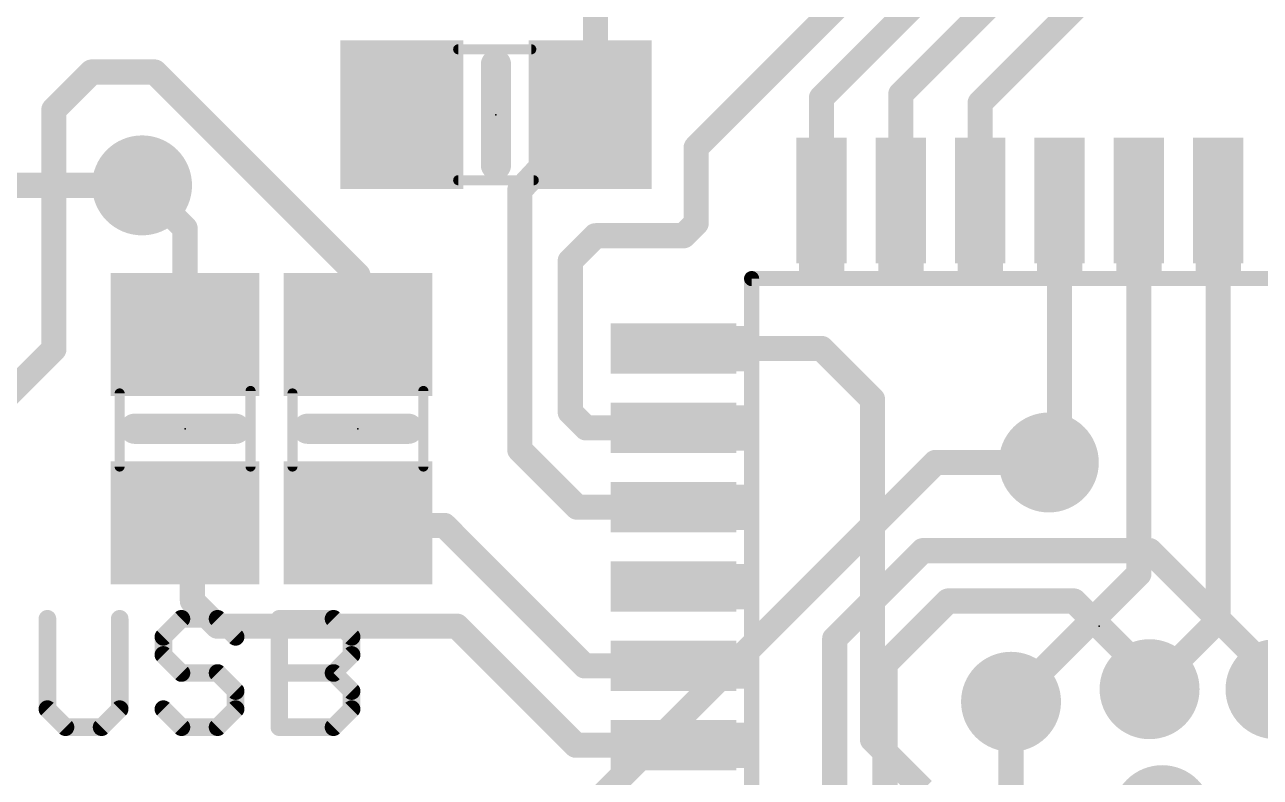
# Model space of a CAD drawing. Extents: x -14.2 to 67.7, y -5.3 to 32.7.
# Drawn here: x 14.56 to 27.02, y 14.73 to 22.32 of the extents above; entities that cross this region are included whole.
import ezdxf

# ---------------------------------------------------------------- set-up
doc = ezdxf.new("R2010")
doc.units = 0
for name, color, linetype in [('1', 12, 'CONTINUOUS'), ('16', 132, 'CONTINUOUS'), ('18', 110, 'CONTINUOUS'), ('21', 53, 'CONTINUOUS'), ('23', 53, 'CONTINUOUS'), ('51', 253, 'CONTINUOUS')]:
    doc.layers.add(name, color=color, linetype=linetype)

# ---------------------------------------------------------------- blocks, each defined once
blk = doc.blocks.new('RECT')
blk.add_solid([(-0.5, -0.5), (0.5, -0.5), (-0.5, 0.5), (0.5, 0.5)])
blk = doc.blocks.new('ROUNDV')
at = {"const_width": 0.5}
blk.add_lwpolyline([(0, -0.25, 1), (0, 0.25, 1), (0, -0.25)], format="xyb", dxfattribs=at)

msp = doc.modelspace()

# ---------------------------------------------------------------- linework, layer by layer
at = {"layer": '1', "const_width": 0.254}
for points in [[(23.4, 21.622), (25.4, 23.622)], [(20.32, 21.416), (20.32, 22.987)], [(22.6, 21.584), (23.876, 22.86)], [(21.336, 21.082), (22.987, 22.733)], [(24.2, 21.533), (25.273, 22.606)], [(14.859, 21.463), (15.24, 21.844)], [(15.24, 21.844), (15.875, 21.844)], [(15.875, 21.844), (17.925, 19.794)], [(22.6, 20.5486), (22.6, 21.584)], [(23.4, 20.5486), (23.4, 21.622)], [(14.859, 19.05), (14.859, 21.463)], [(24.2, 20.5486), (24.2, 21.533)], [(19.558, 20.654), (20.267, 21.413)], [(20.267, 21.413), (20.32, 21.416)], [(21.336, 20.32), (21.336, 21.082)], [(15.748, 20.701), (16.182, 20.267)], [(19.558, 18.034), (19.558, 20.654)], [(25, 18.015), (25, 20.5486)], [(25.8, 16.783), (25.8, 20.5486)], [(26.6, 16.313), (26.6, 20.5486)], [(21.209, 20.193), (21.336, 20.32)], [(16.182, 20.267), (16.182, 19.197)], [(20.066, 19.939), (20.32, 20.193)], [(20.32, 20.193), (21.209, 20.193)], [(20.066, 19.939), (20.066, 18.415)], [(17.925, 19.794), (17.925, 19.197)], [(14.351, 18.542), (14.859, 19.05)], [(22.6, 19.056), (21.1074, 19.056)], [(23.114, 18.542), (22.6, 19.056)], [(23.114, 15.113), (23.114, 18.542)], [(20.066, 18.415), (20.225, 18.256)], [(20.225, 18.256), (21.1074, 18.256)], [(20.136, 17.456), (19.558, 18.034)], [(24.892, 17.907), (25, 18.015)], [(20.136, 17.456), (21.1074, 17.456)], [(16.182, 17.297), (16.256, 17.173)], [(17.925, 17.297), (17.95, 17.272)], [(17.95, 17.272), (18.796, 17.272)], [(18.796, 17.272), (20.212, 15.856)], [(16.256, 17.173), (16.256, 16.51)], [(24.511, 15.494), (25.8, 16.783)], [(16.256, 16.51), (16.51, 16.256)], [(16.51, 16.256), (18.923, 16.256)], [(18.923, 16.256), (20.123, 15.056)], [(25.908, 15.621), (26.6, 16.313)], [(20.212, 15.856), (21.1074, 15.856)], [(23.622, 14.605), (23.114, 15.113)], [(20.123, 15.056), (21.1074, 15.056)]]:
    msp.add_lwpolyline(points, dxfattribs=at)
at = {"layer": '1', "const_width": 0.127}
for points in [[(15.24, 21.9075, 1), (15.24, 21.7805)], [(15.2849, 21.7991, 1), (15.1951, 21.8889)], [(15.9199, 21.8889, 1), (15.8301, 21.7991)], [(15.875, 21.7805, 1), (15.875, 21.9075)], [(22.6635, 21.584, 1), (22.5365, 21.584)], [(22.5551, 21.6289, 1), (22.6449, 21.5391)], [(23.4635, 21.622, 1), (23.3365, 21.622)], [(23.3551, 21.6669, 1), (23.4449, 21.5771)], [(14.9225, 21.463, 1), (14.7955, 21.463)], [(14.8141, 21.5079, 1), (14.9039, 21.4181)], [(24.2635, 21.533, 1), (24.1365, 21.533)], [(24.1551, 21.5779, 1), (24.2449, 21.4881)], [(20.2634, 21.4764, 1), (20.2706, 21.3496)], [(20.3134, 21.3697, 1), (20.2206, 21.4563)], [(20.2565, 21.416, 1), (20.3835, 21.416)], [(20.3236, 21.3526, 1), (20.3164, 21.4794)], [(21.3995, 21.082, 1), (21.2725, 21.082)], [(21.2911, 21.1269, 1), (21.3809, 21.0371)], [(15.7929, 20.7459, 1), (15.7031, 20.6561)], [(19.6215, 20.654, 1), (19.4945, 20.654)], [(19.5116, 20.6973, 1), (19.6044, 20.6107)], [(22.5365, 20.5486, 1), (22.6635, 20.5486)], [(23.3365, 20.5486, 1), (23.4635, 20.5486)], [(24.1365, 20.5486, 1), (24.2635, 20.5486)], [(25.0635, 20.5486, 1), (24.9365, 20.5486)], [(25.8635, 20.5486, 1), (25.7365, 20.5486)], [(26.6635, 20.5486, 1), (26.5365, 20.5486)], [(21.3809, 20.2751, 1), (21.2911, 20.3649)], [(16.2455, 20.267, 1), (16.1185, 20.267)], [(16.1371, 20.2221, 1), (16.2269, 20.3119)], [(20.32, 20.2565, 1), (20.32, 20.1295)], [(20.3649, 20.1481, 1), (20.2751, 20.2379)], [(21.209, 20.1295, 1), (21.209, 20.2565)], [(21.2725, 20.32, 1), (21.3995, 20.32)], [(21.1641, 20.2379, 1), (21.2539, 20.1481)], [(20.1295, 19.939, 1), (20.0025, 19.939)], [(20.0211, 19.9839, 1), (20.1109, 19.8941)], [(17.9885, 19.794, 1), (17.8615, 19.794)], [(17.8801, 19.7491, 1), (17.9699, 19.8389)], [(16.1185, 19.197, 1), (16.2455, 19.197)], [(17.8615, 19.197, 1), (17.9885, 19.197)], [(14.7955, 19.05, 1), (14.9225, 19.05)], [(14.9039, 19.0051, 1), (14.8141, 19.0949)], [(21.1074, 19.1195, 1), (21.1074, 18.9925)], [(22.6449, 19.1009, 1), (22.5551, 19.0111)], [(22.6, 18.9925, 1), (22.6, 19.1195)], [(23.1775, 18.542, 1), (23.0505, 18.542)], [(23.0691, 18.4971, 1), (23.1589, 18.5869)], [(20.1109, 18.4599, 1), (20.0211, 18.3701)], [(20.0025, 18.415, 1), (20.1295, 18.415)], [(20.225, 18.3195, 1), (20.225, 18.1925)], [(20.1801, 18.2111, 1), (20.2699, 18.3009)], [(21.1074, 18.1925, 1), (21.1074, 18.3195)], [(19.6029, 18.0789, 1), (19.5131, 17.9891)], [(19.4945, 18.034, 1), (19.6215, 18.034)], [(24.9365, 18.015, 1), (25.0635, 18.015)], [(25.0449, 17.9701, 1), (24.9551, 18.0599)], [(24.8471, 17.9519, 1), (24.9369, 17.8621)], [(20.136, 17.5195, 1), (20.136, 17.3925)], [(21.1074, 17.3925, 1), (21.1074, 17.5195)], [(20.0911, 17.4111, 1), (20.1809, 17.5009)], [(16.2365, 17.3295, 1), (16.1275, 17.2645)], [(17.9699, 17.3419, 1), (17.8801, 17.2521)], [(17.95, 17.3355, 1), (17.95, 17.2085)], [(17.9051, 17.2271, 1), (17.9949, 17.3169)], [(18.8409, 17.3169, 1), (18.7511, 17.2271)], [(18.796, 17.2085, 1), (18.796, 17.3355)], [(16.3195, 17.173, 1), (16.1925, 17.173)], [(16.2015, 17.1405, 1), (16.3105, 17.2055)], [(25.7365, 16.783, 1), (25.8635, 16.783)], [(25.8449, 16.7381, 1), (25.7551, 16.8279)], [(16.3009, 16.5549, 1), (16.2111, 16.4651)], [(16.1925, 16.51, 1), (16.3195, 16.51)], [(16.51, 16.3195, 1), (16.51, 16.1925)], [(16.4651, 16.2111, 1), (16.5549, 16.3009)], [(18.9679, 16.3009, 1), (18.8781, 16.2111)], [(18.923, 16.1925, 1), (18.923, 16.3195)], [(26.5365, 16.313, 1), (26.6635, 16.313)], [(26.6449, 16.2681, 1), (26.5551, 16.3579)], [(20.212, 15.9195, 1), (20.212, 15.7925)], [(20.1671, 15.8111, 1), (20.2569, 15.9009)], [(21.1074, 15.7925, 1), (21.1074, 15.9195)], [(25.8631, 15.6659, 1), (25.9529, 15.5761)], [(24.4661, 15.5389, 1), (24.5559, 15.4491)], [(23.1589, 15.1579, 1), (23.0691, 15.0681)], [(20.123, 15.1195, 1), (20.123, 14.9925)], [(20.0781, 15.0111, 1), (20.1679, 15.1009)], [(21.1074, 14.9925, 1), (21.1074, 15.1195)], [(23.0505, 15.113, 1), (23.1775, 15.113)]]:
    msp.add_lwpolyline(points, format="xyb", dxfattribs=at)
at = {"layer": '16', "const_width": 0.254}
for points in [[(13.345, 20.701), (15.748, 20.701)], [(13.208, 7.366), (23.749, 17.907)], [(23.749, 17.907), (24.892, 17.907)], [(22.733, 16.129), (23.622, 17.018)], [(23.622, 17.018), (25.908, 17.018)], [(25.908, 17.018), (27.178, 15.748)], [(23.241, 15.875), (23.876, 16.51)], [(23.876, 16.51), (25.146, 16.51)], [(25.146, 16.51), (25.908, 15.748)], [(22.733, 10.922), (22.733, 16.129)], [(23.241, 8.89), (23.241, 15.875)], [(25.908, 15.748), (25.908, 15.621)], [(24.511, 7.747), (24.511, 15.494)]]:
    msp.add_lwpolyline(points, dxfattribs=at)
at = {"layer": '16', "const_width": 0.127}
for points in [[(15.748, 20.6375, 1), (15.748, 20.7645)], [(23.749, 17.9705, 1), (23.749, 17.8435)], [(23.7939, 17.8621, 1), (23.7041, 17.9519)], [(24.892, 17.8435, 1), (24.892, 17.9705)], [(23.622, 17.0815, 1), (23.622, 16.9545)], [(23.6669, 16.9731, 1), (23.5771, 17.0629)], [(25.9529, 17.0629, 1), (25.8631, 16.9731)], [(25.908, 16.9545, 1), (25.908, 17.0815)], [(23.876, 16.5735, 1), (23.876, 16.4465)], [(23.9209, 16.4651, 1), (23.8311, 16.5549)], [(25.1909, 16.5549, 1), (25.1011, 16.4651)], [(25.146, 16.4465, 1), (25.146, 16.5735)], [(22.7965, 16.129, 1), (22.6695, 16.129)], [(22.6881, 16.1739, 1), (22.7779, 16.0841)], [(23.3045, 15.875, 1), (23.1775, 15.875)], [(23.1961, 15.9199, 1), (23.2859, 15.8301)], [(25.9715, 15.748, 1), (25.8445, 15.748)], [(25.8631, 15.7031, 1), (25.9529, 15.7929)], [(24.5745, 15.494, 1), (24.4475, 15.494)], [(25.8445, 15.621, 1), (25.9715, 15.621)]]:
    msp.add_lwpolyline(points, format="xyb", dxfattribs=at)
at = {"layer": '21'}
for points, const_width in [([(19.317, 20.905), (19.317, 21.921)], 0.3048), ([(21.895, 19.761), (28.905, 19.761)], 0.1524), ([(21.895, 13.106), (21.895, 19.761)], 0.1524), ([(16.69, 18.247), (15.674, 18.247)], 0.3048), ([(18.433, 18.247), (17.417, 18.247)], 0.3048), ([(14.7937, 16.3308), (14.7937, 15.4199)], 0.1778), ([(15.5225, 15.4199), (15.5225, 16.3308)], 0.1778), ([(16.1453, 16.3308), (15.9631, 16.1486)], 0.1778), ([(16.5097, 16.3308), (16.1453, 16.3308)], 0.1778), ([(16.6919, 16.1486), (16.5097, 16.3308)], 0.1778), ([(17.1325, 15.2377), (17.1325, 16.3308)], 0.1778), ([(17.1325, 16.3308), (17.6791, 16.3308)], 0.1778), ([(17.6791, 16.3308), (17.8612, 16.1486)], 0.1778), ([(15.9631, 16.1486), (15.9631, 15.9665)], 0.1778), ([(17.8612, 16.1486), (17.8612, 15.9665)], 0.1778), ([(15.9631, 15.9665), (16.1453, 15.7843)], 0.1778), ([(17.8612, 15.9665), (17.6791, 15.7843)], 0.1778), ([(16.1453, 15.7843), (16.5097, 15.7843)], 0.1778), ([(16.5097, 15.7843), (16.6919, 15.6021)], 0.1778), ([(17.1325, 15.7843), (17.6791, 15.7843)], 0.1778), ([(17.6791, 15.7843), (17.8612, 15.6021)], 0.1778), ([(16.6919, 15.6021), (16.6919, 15.4199)], 0.1778), ([(17.8612, 15.6021), (17.8612, 15.4199)], 0.1778), ([(14.7937, 15.4199), (14.9759, 15.2377)], 0.1778), ([(15.3403, 15.2377), (15.5225, 15.4199)], 0.1778), ([(16.1453, 15.2377), (15.9631, 15.4199)], 0.1778), ([(16.6919, 15.4199), (16.5097, 15.2377)], 0.1778), ([(17.8612, 15.4199), (17.6791, 15.2377)], 0.1778), ([(14.9759, 15.2377), (15.3403, 15.2377)], 0.1778), ([(16.5097, 15.2377), (16.1453, 15.2377)], 0.1778), ([(17.6791, 15.2377), (17.1325, 15.2377)], 0.1778)]:
    msp.add_lwpolyline(points, dxfattribs=dict(at, const_width=const_width))
for points, const_width in [([(19.3932, 21.921, 1), (19.2408, 21.921)], 0.1524), ([(19.2408, 20.905, 1), (19.3932, 20.905)], 0.1524), ([(21.895, 19.7991, 1), (21.895, 19.7229)], 0.0762), ([(21.9331, 19.761, 1), (21.8569, 19.761)], 0.0762), ([(15.674, 18.3232, 1), (15.674, 18.1708)], 0.1524), ([(16.69, 18.1708, 1), (16.69, 18.3232)], 0.1524), ([(17.417, 18.3232, 1), (17.417, 18.1708)], 0.1524), ([(18.433, 18.1708, 1), (18.433, 18.3232)], 0.1524), ([(14.8382, 16.3308, 1), (14.7493, 16.3308)], 0.0889), ([(15.5669, 16.3308, 1), (15.478, 16.3308)], 0.0889), ([(16.1453, 16.3753, 1), (16.1453, 16.2864)], 0.0889), ([(16.1767, 16.2994, 1), (16.1139, 16.3623)], 0.0889), ([(16.5411, 16.3623, 1), (16.4782, 16.2994)], 0.0889), ([(16.5097, 16.2864, 1), (16.5097, 16.3753)], 0.0889), ([(17.1769, 16.3308, 1), (17.088, 16.3308)], 0.0889), ([(17.1325, 16.3753, 1), (17.1325, 16.2864)], 0.0889), ([(17.7105, 16.3623, 1), (17.6476, 16.2994)], 0.0889), ([(17.6791, 16.2864, 1), (17.6791, 16.3753)], 0.0889), ([(16.0075, 16.1486, 1), (15.9186, 16.1486)], 0.0889), ([(15.9317, 16.1801, 1), (15.9945, 16.1172)], 0.0889), ([(16.6604, 16.1172, 1), (16.7233, 16.1801)], 0.0889), ([(17.9057, 16.1486, 1), (17.8168, 16.1486)], 0.0889), ([(17.8298, 16.1172, 1), (17.8927, 16.1801)], 0.0889), ([(15.9186, 15.9665, 1), (16.0075, 15.9665)], 0.0889), ([(15.9945, 15.9979, 1), (15.9317, 15.935)], 0.0889), ([(17.8168, 15.9665, 1), (17.9057, 15.9665)], 0.0889), ([(17.8927, 15.935, 1), (17.8298, 15.9979)], 0.0889), ([(16.1453, 15.8287, 1), (16.1453, 15.7398)], 0.0889), ([(16.1139, 15.7528, 1), (16.1767, 15.8157)], 0.0889), ([(16.5411, 15.8157, 1), (16.4782, 15.7528)], 0.0889), ([(16.5097, 15.7398, 1), (16.5097, 15.8287)], 0.0889), ([(17.1325, 15.8287, 1), (17.1325, 15.7398)], 0.0889), ([(17.7105, 15.8157, 1), (17.6476, 15.7528)], 0.0889), ([(17.6476, 15.8157, 1), (17.7105, 15.7528)], 0.0889), ([(17.6791, 15.7398, 1), (17.6791, 15.8287)], 0.0889), ([(16.7363, 15.6021, 1), (16.6474, 15.6021)], 0.0889), ([(16.6604, 15.5706, 1), (16.7233, 15.6335)], 0.0889), ([(17.9057, 15.6021, 1), (17.8168, 15.6021)], 0.0889), ([(17.8298, 15.5706, 1), (17.8927, 15.6335)], 0.0889), ([(14.8251, 15.4513, 1), (14.7623, 15.3885)], 0.0889), ([(14.7493, 15.4199, 1), (14.8382, 15.4199)], 0.0889), ([(15.478, 15.4199, 1), (15.5669, 15.4199)], 0.0889), ([(15.5539, 15.3885, 1), (15.491, 15.4513)], 0.0889), ([(15.9945, 15.4513, 1), (15.9317, 15.3885)], 0.0889), ([(16.6474, 15.4199, 1), (16.7363, 15.4199)], 0.0889), ([(16.7233, 15.3885, 1), (16.6604, 15.4513)], 0.0889), ([(17.8168, 15.4199, 1), (17.9057, 15.4199)], 0.0889), ([(17.8927, 15.3885, 1), (17.8298, 15.4513)], 0.0889), ([(14.9759, 15.2821, 1), (14.9759, 15.1933)], 0.0889), ([(15.3403, 15.1933, 1), (15.3403, 15.2821)], 0.0889), ([(16.1453, 15.2821, 1), (16.1453, 15.1933)], 0.0889), ([(16.5097, 15.1933, 1), (16.5097, 15.2821)], 0.0889), ([(17.1325, 15.2821, 1), (17.1325, 15.1933)], 0.0889), ([(17.6791, 15.1933, 1), (17.6791, 15.2821)], 0.0889), ([(14.9445, 15.2063, 1), (15.0073, 15.2691)], 0.0889), ([(15.3088, 15.2691, 1), (15.3717, 15.2063)], 0.0889), ([(16.1139, 15.2063, 1), (16.1767, 15.2691)], 0.0889), ([(16.4782, 15.2691, 1), (16.5411, 15.2063)], 0.0889), ([(17.088, 15.2377, 1), (17.1769, 15.2377)], 0.0889), ([(17.6476, 15.2691, 1), (17.7105, 15.2063)], 0.0889)]:
    msp.add_lwpolyline(points, format="xyb", dxfattribs=dict(at, const_width=const_width))
at = {"layer": '23'}
for p in [(19.317, 21.413), (16.182, 18.247), (17.925, 18.247), (25.4, 16.256)]:
    msp.add_point(p, dxfattribs=at)
at = {"layer": '51', "const_width": 0.1016}
for points in [[(19.673, 22.073), (18.936, 22.073)], [(19.698, 20.753), (18.936, 20.753)], [(15.522, 18.603), (15.522, 17.866)], [(16.842, 18.628), (16.842, 17.866)], [(17.265, 18.603), (17.265, 17.866)], [(18.585, 18.628), (18.585, 17.866)]]:
    msp.add_lwpolyline(points, dxfattribs=at)
at = {"layer": '51', "const_width": 0.0508}
for points in [[(18.936, 22.0984, 1), (18.936, 22.0476)], [(19.673, 22.0476, 1), (19.673, 22.0984)], [(18.936, 20.7784, 1), (18.936, 20.7276)], [(19.698, 20.7276, 1), (19.698, 20.7784)], [(15.5474, 18.603, 1), (15.4966, 18.603)], [(16.8674, 18.628, 1), (16.8166, 18.628)], [(17.2904, 18.603, 1), (17.2396, 18.603)], [(18.6104, 18.628, 1), (18.5596, 18.628)], [(15.4966, 17.866, 1), (15.5474, 17.866)], [(16.8166, 17.866, 1), (16.8674, 17.866)], [(17.2396, 17.866, 1), (17.2904, 17.866)], [(18.5596, 17.866, 1), (18.6104, 17.866)]]:
    msp.add_lwpolyline(points, format="xyb", dxfattribs=at)

# ---------------------------------------------------------------- block references
at = {"layer": '1'}
for p, xscale, yscale, rotation in [((18.367, 21.413), 1.24, 1.5, 180), ((20.267, 21.413), 1.24, 1.5, 180), ((22.6, 20.5486), 1.27, 0.508, 90), ((23.4, 20.5486), 1.27, 0.508, 90), ((24.2, 20.5486), 1.27, 0.508, 90), ((25, 20.5486), 1.27, 0.508, 90), ((25.8, 20.5486), 1.27, 0.508, 90), ((26.6, 20.5486), 1.27, 0.508, 90), ((16.182, 19.197), 1.24, 1.5, 270), ((17.925, 19.197), 1.24, 1.5, 270), ((21.1074, 19.056), 0.508, 1.27, 90), ((21.1074, 18.256), 0.508, 1.27, 90), ((16.182, 17.297), 1.24, 1.5, 270), ((17.925, 17.297), 1.24, 1.5, 270), ((21.1074, 17.456), 0.508, 1.27, 90), ((21.1074, 16.656), 0.508, 1.27, 90), ((21.1074, 15.856), 0.508, 1.27, 90), ((21.1074, 15.056), 0.508, 1.27, 90)]:
    msp.add_blockref('RECT', p, dxfattribs=dict(at, xscale=xscale, yscale=yscale, rotation=rotation))
at = {"layer": '18', "xscale": 1.008, "yscale": 1.008}
for p in [(15.748, 20.701), (15.748, 20.701), (24.892, 17.907), (24.892, 17.907), (25.908, 15.621), (25.908, 15.621), (27.178, 15.621), (27.178, 15.621), (24.511, 15.494), (24.511, 15.494), (26.035, 14.351), (26.035, 14.351)]:
    msp.add_blockref('ROUNDV', p, dxfattribs=at)
at = {"layer": '51'}
for p, xscale, yscale, rotation in [((18.5863, 21.4119), 0.7501, 1.4501, 180), ((20.0342, 21.4119), 0.7501, 1.4501, 180), ((22.6, 20.3073), 0.9906, 0.4572, 90), ((23.4, 20.3073), 0.9906, 0.4572, 90), ((24.2, 20.3073), 0.9906, 0.4572, 90), ((25, 20.3073), 0.9906, 0.4572, 90), ((25.8, 20.3073), 0.9906, 0.4572, 90), ((26.6, 20.3073), 0.9906, 0.4572, 90), ((16.1832, 18.9642), 0.7501, 1.4501, 270), ((17.9261, 18.9642), 0.7501, 1.4501, 270), ((21.3487, 19.056), 0.4572, 0.9906, 90), ((21.3487, 18.256), 0.4572, 0.9906, 90), ((16.1832, 17.5163), 0.7501, 1.4501, 270), ((17.9261, 17.5163), 0.7501, 1.4501, 270), ((21.3487, 17.456), 0.4572, 0.9906, 90), ((21.3487, 16.656), 0.4572, 0.9906, 90), ((21.3487, 15.856), 0.4572, 0.9906, 90), ((21.3487, 15.056), 0.4572, 0.9906, 90)]:
    msp.add_blockref('RECT', p, dxfattribs=dict(at, xscale=xscale, yscale=yscale, rotation=rotation))

doc.saveas('drawing.dxf')
